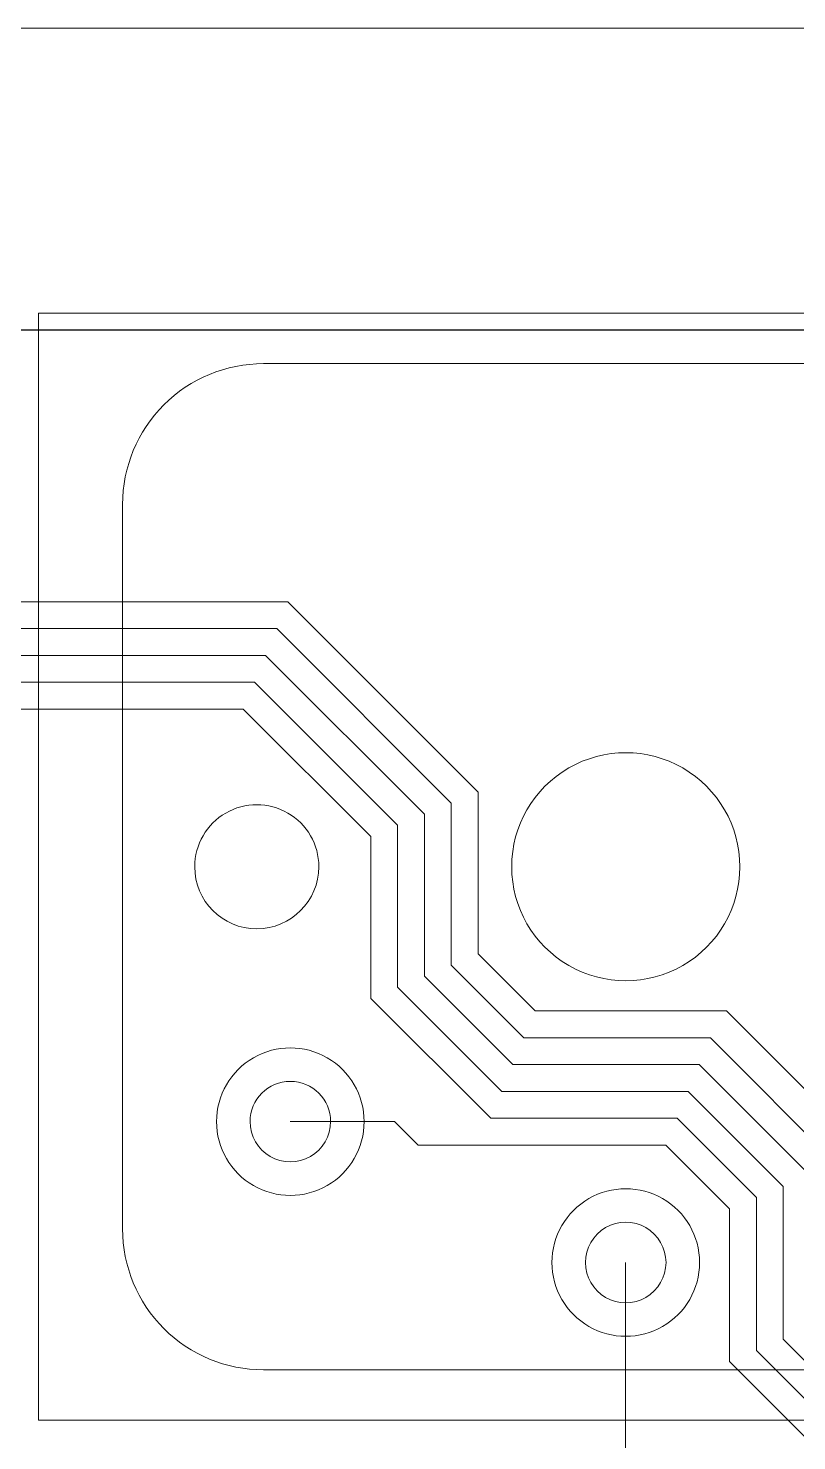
# Model space of a CAD drawing. Extents: x 0 to 220, y -90 to 1.
# Drawn here: x 89.9 to 101.36, y -22.24 to -1.19 of the extents above; entities that cross this region are included whole.
import ezdxf

# ---------------------------------------------------------------- set-up
doc = ezdxf.new("R2010")
doc.units = 0
doc.layers.get('0').update_dxf_attribs({"linetype": 'CONTINUOUS', "lineweight": 5})
doc.layers.add('Cork', color=7, linetype='CONTINUOUS', lineweight=25, true_color=0x000000)

msp = doc.modelspace()

# ---------------------------------------------------------------- linework, layer by layer
at = {"color": 7, "true_color": 0xffffff}
for points in [[(214.8078, -1.185184), (0.80772, -1.185184)], [(107.55884, -21.934444), (107.55884, -5.434604), (90.05824, -5.434604)], [(90.05824, -21.934444), (90.05824, -5.434604)], [(93.4085, -6.183904), (104.20858, -6.183904)], [(91.30792, -8.284484), (91.30792, -19.084564)], [(93.77172, -9.734824), (9.79932, -9.734824)], [(96.6089, -12.572004), (93.77172, -9.734824)], [(93.60662, -10.133604), (27.39898, -10.133604)], [(96.20758, -12.737104), (93.60662, -10.133604)], [(93.43898, -10.534924), (44.99864, -10.534924)], [(95.8088, -12.902204), (93.43898, -10.534924)], [(93.27388, -10.933704), (62.5983, -10.933704)], [(95.40748, -13.067304), (93.27388, -10.933704)], [(93.10878, -11.335024), (80.19796, -11.335024)], [(95.0087, -13.234944), (93.10878, -11.335024)], [(96.6089, -14.985004), (96.6089, -12.572004)], [(96.20758, -15.150104), (96.20758, -12.737104)], [(95.8088, -15.315204), (95.8088, -12.902204)], [(95.0087, -15.647944), (95.0087, -13.234944)], [(95.40748, -15.480304), (95.40748, -13.067304)], [(97.29216, -16.234684), (96.20758, -15.150104)], [(97.4598, -15.833364), (96.6089, -14.985004)], [(97.12706, -16.633464), (95.8088, -15.315204)], [(96.96196, -17.034784), (95.40748, -15.480304)], [(96.79686, -17.433564), (95.0087, -15.647944)], [(100.30968, -15.833364), (97.4598, -15.833364)], [(102.35946, -17.883144), (100.30968, -15.833364)], [(100.07092, -16.234684), (97.29216, -16.234684)], [(101.95814, -18.121904), (100.07092, -16.234684)], [(99.90582, -16.633464), (97.12706, -16.633464)], [(101.55936, -18.287004), (99.90582, -16.633464)], [(99.74072, -17.034784), (96.96196, -17.034784)], [(101.15804, -18.452104), (99.74072, -17.034784)], [(99.57562, -17.433564), (96.79686, -17.433564)], [(100.75926, -18.617204), (99.57562, -17.433564)], [(95.3643, -17.484364), (93.80982, -17.484364)], [(99.40798, -17.834884), (95.71482, -17.834884), (95.3643, -17.484364)], [(100.35794, -18.784844), (99.40798, -17.834884)], [(101.15804, -20.730484), (101.15804, -18.452104)], [(103.84536, -23.984224), (100.75926, -20.895584), (100.75926, -18.617204)], [(100.35794, -21.063224), (100.35794, -18.784844)], [(98.80854, -19.584944), (98.80854, -22.683744)], [(104.01046, -23.582904), (101.15804, -20.730484)], [(104.20858, -21.185144), (93.4085, -21.185144)], [(103.68026, -24.383004), (100.35794, -21.063224)], [(107.55884, -21.934444), (90.05824, -21.934444)]]:
    msp.add_lwpolyline(points, dxfattribs=at)
for points in [[(93.410024, -6.185276), (92.853058, -6.185257), (92.318897, -6.406497), (91.925055, -6.800325)], [(91.925055, -6.800325), (91.531213, -7.194153), (91.309953, -7.728305), (91.309952, -8.285272)], [(97.960064, -12.213044), (98.486046, -11.909368), (99.134082, -11.909368), (99.660064, -12.213044)], [(97.110065, -13.685286), (97.110065, -13.077935), (97.434083, -12.516719), (97.960064, -12.213044)], [(99.660064, -12.213044), (100.186045, -12.516719), (100.510063, -13.077935), (100.510063, -13.685286)], [(92.847448, -12.884213), (93.133644, -12.718978), (93.486252, -12.718978), (93.772448, -12.884213)], [(92.384949, -13.685286), (92.384949, -13.354816), (92.561252, -13.049449), (92.847448, -12.884213)], [(93.772448, -12.884213), (94.058644, -13.049449), (94.234947, -13.354816), (94.234947, -13.685286)], [(93.309948, -14.610286), (92.799085, -14.610286), (92.384949, -14.196149), (92.384949, -13.685286)], [(94.234947, -13.685286), (94.234947, -14.196149), (93.820811, -14.610286), (93.309948, -14.610286)], [(97.960064, -15.157529), (97.434083, -14.853853), (97.110065, -14.292638), (97.110065, -13.685286)], [(100.510063, -13.685286), (100.510063, -14.292638), (100.186045, -14.853853), (99.660064, -15.157529)], [(99.660064, -15.157529), (99.134082, -15.461204), (98.486046, -15.461204), (97.960064, -15.157529)], [(93.260074, -16.53265), (93.600415, -16.336154), (94.019733, -16.336154), (94.360074, -16.53265)], [(92.710074, -17.485279), (92.710074, -17.092286), (92.919733, -16.729147), (93.260074, -16.53265)], [(94.360074, -16.53265), (94.700415, -16.729147), (94.910074, -17.092286), (94.910074, -17.485279)], [(93.210075, -17.485279), (93.210075, -17.153909), (93.478704, -16.88528), (93.810074, -16.88528)], [(93.810074, -16.88528), (94.141444, -16.88528), (94.410073, -17.153909), (94.410073, -17.485279)], [(93.260074, -18.437907), (92.919733, -18.241411), (92.710074, -17.878271), (92.710074, -17.485279)], [(93.510075, -18.004893), (93.324434, -17.897713), (93.210075, -17.699638), (93.210075, -17.485279)], [(94.410073, -17.485279), (94.410073, -17.699638), (94.295714, -17.897713), (94.110073, -18.004893)], [(94.910074, -17.485279), (94.910074, -17.878271), (94.700415, -18.241411), (94.360074, -18.437907)], [(94.110073, -18.004893), (93.924433, -18.112072), (93.695715, -18.112072), (93.510075, -18.004893)], [(94.360074, -18.437907), (94.019733, -18.634403), (93.600415, -18.634403), (93.260074, -18.437907)], [(98.260064, -18.632646), (98.600405, -18.43615), (99.019723, -18.43615), (99.360064, -18.632646)], [(97.710064, -19.585275), (97.710064, -19.192282), (97.919723, -18.829142), (98.260064, -18.632646)], [(99.360064, -18.632646), (99.700405, -18.829142), (99.910064, -19.192282), (99.910064, -19.585275)], [(91.309952, -19.085276), (91.309953, -19.642242), (91.531213, -20.176395), (91.925055, -20.570222)], [(98.210065, -19.585275), (98.210065, -19.370916), (98.324424, -19.17284), (98.510065, -19.06566)], [(98.510065, -19.06566), (98.695705, -18.958481), (98.924423, -18.958481), (99.110063, -19.06566)], [(99.110063, -19.06566), (99.295704, -19.17284), (99.410063, -19.370916), (99.410063, -19.585275)], [(98.260064, -20.537903), (97.919723, -20.341407), (97.710064, -19.978267), (97.710064, -19.585275)], [(98.510065, -20.104889), (98.324424, -19.997709), (98.210065, -19.799633), (98.210065, -19.585275)], [(99.410063, -19.585275), (99.410063, -19.799633), (99.295704, -19.997709), (99.110063, -20.104889)], [(99.910064, -19.585275), (99.910064, -19.978267), (99.700405, -20.341407), (99.360064, -20.537903)], [(99.110063, -20.104889), (98.924423, -20.212068), (98.695705, -20.212068), (98.510065, -20.104889)], [(91.925055, -20.570222), (92.318897, -20.96405), (92.853058, -21.18529), (93.410024, -21.185271)], [(99.360064, -20.537903), (99.019723, -20.734399), (98.600405, -20.734399), (98.260064, -20.537903)]]:
    msp.add_open_spline(points, degree=3, dxfattribs=at)
at = {"layer": 'Cork', "color": 7, "true_color": 0xffffff}
msp.add_lwpolyline([(3.30962, -5.683524), (212.30844, -5.683524)], dxfattribs=at)

doc.saveas('drawing.dxf')
